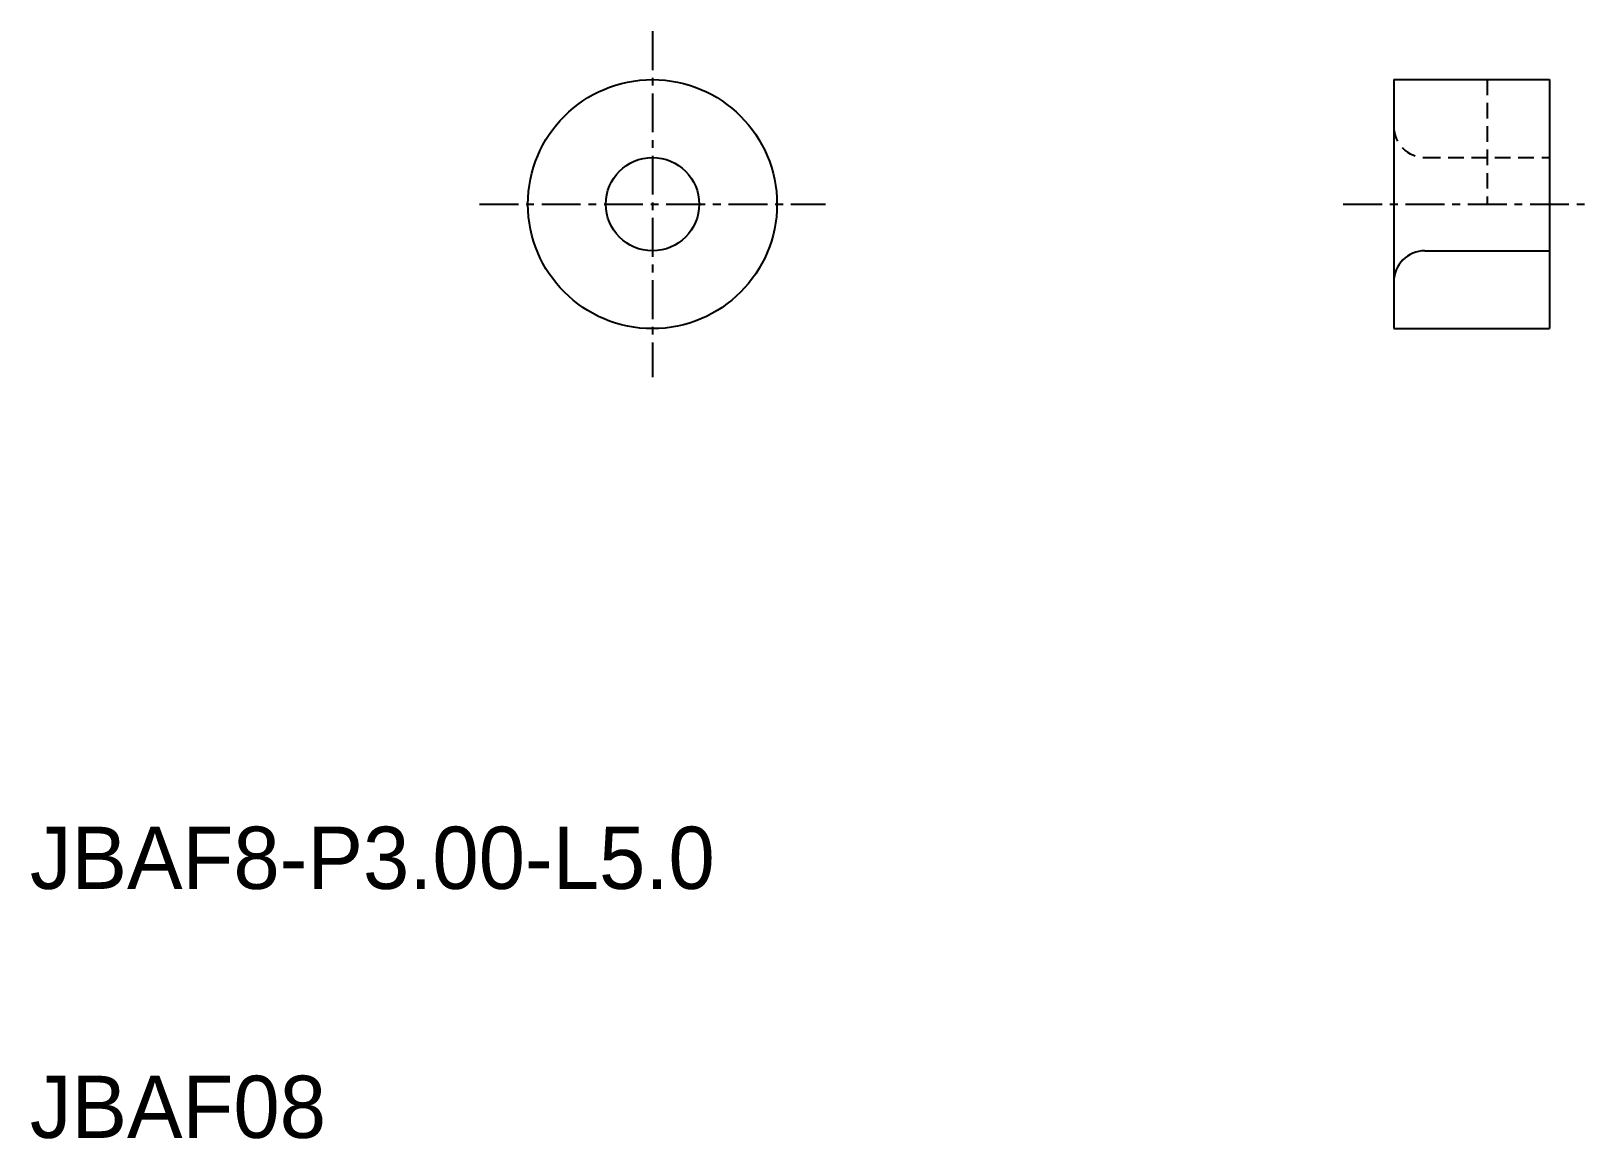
# Model space of a CAD drawing. Extents: x 10 to 60.1, y 10 to 45.6.
import ezdxf

# ---------------------------------------------------------------- set-up
doc = ezdxf.new("R2010")
doc.units = 0
doc.linetypes.add('CENTER', pattern=[2, 1.25, -0.25, 0.25, -0.25])
doc.linetypes.add('DASHED', pattern=[0.75, 0.5, -0.25])
doc.layers.get('0').update_dxf_attribs({"linetype": 'CONTINUOUS'})
doc.layers.add('CENTER', color=1, linetype='CENTER')

msp = doc.modelspace()

# ---------------------------------------------------------------- linework, layer by layer
at = {"color": 7, "linetype": 'CONTINUOUS'}
for p, q in [((53.814, 44), (53.814, 36)), ((53.814, 44), (58.814, 44)), ((58.814, 44), (58.814, 36)), ((55.814, 41.5), (55.814, 41.5)), ((56.814, 41.5), (56.815, 41.5)), ((54.814, 38.5), (58.814, 38.5)), ((53.814, 36), (58.814, 36))]:
    msp.add_line(p, q, dxfattribs=at)
at = {"color": 3, "linetype": 'DASHED'}
for p, q in [((56.814, 44), (56.814, 40)), ((54.814, 41.5), (58.814, 41.5))]:
    msp.add_line(p, q, dxfattribs=at)
at = {"color": 7, "linetype": 'CONTINUOUS'}
for radius in [4, 1.5]:
    msp.add_circle((30, 40), radius, dxfattribs=at)
at = {"color": 3, "linetype": 'DASHED'}
msp.add_arc((54.814, 42.5), 1, 180, 270, dxfattribs=at)
at = {"color": 7, "linetype": 'CONTINUOUS'}
msp.add_arc((54.814, 37.5), 1, 90, 180, dxfattribs=at)
at = {"layer": 'CENTER', "color": 1, "linetype": 'CENTER'}
for p, q in [((30, 45.557), (30, 34.443)), ((24.443, 40), (35.557, 40)), ((52.191, 40), (60.111, 40))]:
    msp.add_line(p, q, dxfattribs=at)

# ---------------------------------------------------------------- texts
at = {"color": 7, "linetype": 'CONTINUOUS'}
for s, p in [('JBAF8-P3.00-L5.0', (10, 18)), ('JBAF08', (10, 10))]:
    msp.add_text(s, height=2, dxfattribs=at).set_placement(p)

doc.saveas('drawing.dxf')
